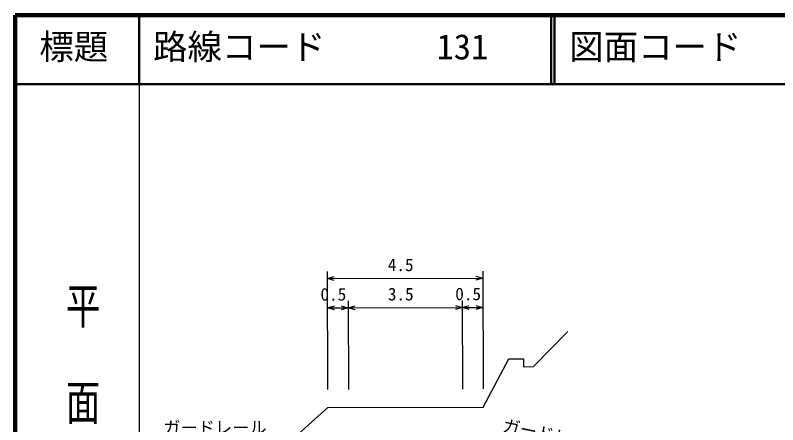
# Model space of a CAD drawing. Units: millimetres, scale not verified. Extents: x 40000 to 680000, y 20000 to 380000.
# Drawn here: x 40000 to 150646, y 320645 to 380000 of the extents above; entities that cross this region are included whole.
import ezdxf
from ezdxf.enums import TextEntityAlignment as Align

# ---------------------------------------------------------------- set-up
doc = ezdxf.new("R2010")
doc.units = ezdxf.units.MM
doc.header["$LTSCALE"] = 1000
for name, color, linetype, lineweight in [('M-BGD', 7, 'Continuous', 25), ('M-STR-HTXT', 7, 'Continuous', 13), ('M-TTL', 2, 'Continuous', 140), ('M-TTL-BAND', 7, 'Continuous', 25), ('M-TTL-LINE', 7, 'Continuous', 50), ('M-TTL-TXT', 7, 'Continuous', 13)]:
    doc.layers.add(name, color=color, linetype=linetype, lineweight=lineweight)
doc.styles.add('@ＭＳ ゴシック', font='')
doc.styles.add('ＭＳ ゴシック', font='')
doc.styles.get('@ＭＳ ゴシック').set_extended_font_data('@MS Gothic')
doc.styles.get('ＭＳ ゴシック').set_extended_font_data('MS Gothic')

msp = doc.modelspace()

# ---------------------------------------------------------------- linework, layer by layer
at = {"layer": 'M-BGD'}
for p, q in [((85341, 325765), (85292, 342835)), ((85294, 341835), (86294, 342123)), ((85294, 341835), (107848, 341901)), ((106847, 342185), (107848, 341901)), ((107848, 341901), (106848, 341613)), ((107845, 342901), (107894, 325830)), ((86295, 341551), (85294, 341835)), ((88300, 338595), (88337, 325773)), ((104861, 338643), (104898, 325822)), ((85307, 337586), (86306, 337874)), ((85307, 337586), (88303, 337595)), ((86308, 337301), (85307, 337586)), ((87302, 337879), (88303, 337595)), ((88303, 337595), (87304, 337307)), ((88303, 337595), (89302, 337883)), ((88303, 337595), (104864, 337643)), ((89304, 337310), (88303, 337595)), ((103863, 337927), (104864, 337643)), ((104864, 337643), (103865, 337355)), ((104864, 337643), (105863, 337931)), ((104864, 337643), (107860, 337652)), ((105865, 337358), (104864, 337643)), ((106859, 337936), (107860, 337652)), ((107860, 337652), (106861, 337364)), ((115185, 329066), (120182, 334146)), ((107902, 323215), (111640, 330199)), ((111640, 330199), (113765, 330205)), ((113765, 330205), (113768, 329061)), ((113768, 329061), (115185, 329066)), ((85349, 323150), (79372, 317794)), ((85349, 323150), (107902, 323215))]:
    msp.add_line(p, q, dxfattribs=at)
at = {"layer": 'M-TTL'}
for p, q in [((40000, 380000), (40000, 20000)), ((680000, 380000), (40000, 380000))]:
    msp.add_line(p, q, dxfattribs=at)
at = {"layer": 'M-TTL-BAND'}
msp.add_line((58000, 370000), (58000, 20000), dxfattribs=at)
at = {"layer": 'M-TTL-LINE'}
for p, q in [((58000, 380000), (58000, 370000)), ((117750, 380000), (117750, 370000)), ((118250, 380000), (118250, 370000)), ((40000, 370000), (680000, 370000))]:
    msp.add_line(p, q, dxfattribs=at)

# ---------------------------------------------------------------- texts
at = {"layer": 'M-BGD', "style": 'ＭＳ ゴシック'}
for s, p in [('4.5', (94059, 342361)), ('0.5', (84293, 338083)), ('3.5', (94072, 338111)), ('0.5', (103850, 338140))]:
    msp.add_text(s, height=1833, dxfattribs=at).set_placement(p, align=Align.BOTTOM_LEFT)
at = {"layer": 'M-STR-HTXT', "style": 'ＭＳ ゴシック'}
msp.add_text('ガードレール', height=1833, dxfattribs=at).set_placement((61476, 318757), align=Align.BOTTOM_LEFT)
msp.add_text('ガードレール', height=1833, rotation=348.7, dxfattribs=at).set_placement((110500, 319143), align=Align.BOTTOM_LEFT)
at = {"layer": 'M-TTL-BAND', "style": '@ＭＳ ゴシック', "width": 1.4}
msp.add_text('平  面  図', height=3666, rotation=270, dxfattribs=at).set_placement((49777, 306475), align=Align.MIDDLE_RIGHT)
at = {"layer": 'M-TTL-TXT', "style": 'ＭＳ ゴシック'}
for s, p in [('標題', (43500, 372500)), ('路線コード', (60000, 372500)), ('図面コード', (120380, 372500)), ('131', (101142, 372500))]:
    msp.add_text(s, height=3666, dxfattribs=at).set_placement(p, align=Align.BOTTOM_LEFT)

doc.saveas('drawing.dxf')
